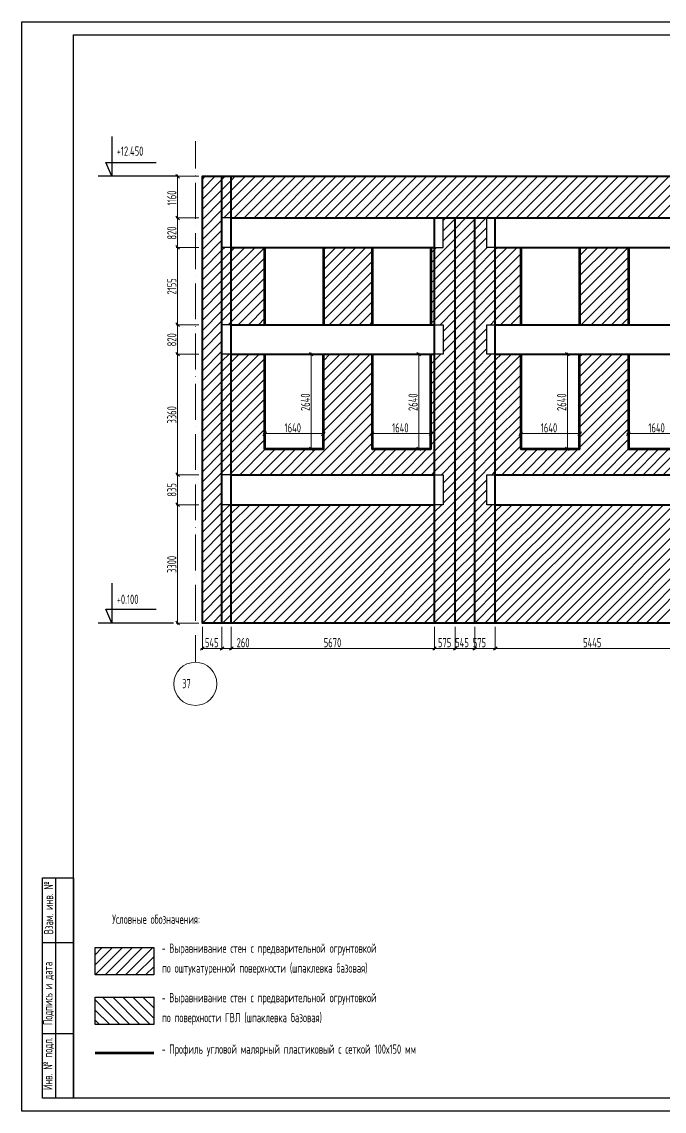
# Model space of a CAD drawing. Header units: millimetres. Extents: x 0 to 258, y 0 to 17.
# Drawn here: x 27.06 to 36.78, y 0.03 to 16.5 of the extents above; entities that cross this region are included whole.
import ezdxf

# ---------------------------------------------------------------- set-up
doc = ezdxf.new("R2010")
doc.units = ezdxf.units.MM
doc.layers.add('PDF _0', color=7, linetype='Continuous')
doc.layers.add('PDF _Текст', color=7, linetype='Continuous')
doc.layers.add('PDF _Оси-1', color=7, linetype='Continuous', true_color=0xaaaaaa)
doc.layers.add('PDF _Оси-3', color=7, linetype='Continuous', true_color=0x989898)
doc.styles.get("Standard").update_dxf_attribs({"font": 'ГОСТ тип А.ttf', "width": 0.8})

msp = doc.modelspace()

# ---------------------------------------------------------------- linework, layer by layer
at = {"layer": 'PDF _0', "lineweight": 25}
for points in [[(27.057, 16.504), (50.353, 16.504), (50.353, 0.032), (27.057, 0.032)], [(27.841, 16.308), (50.157, 16.308), (50.157, 0.228), (27.841, 0.228)], [(27.37, 3.562), (27.841, 3.562), (27.841, 0.228), (27.37, 0.228)], [(28.167, 2.505), (29.053, 2.505), (29.053, 2.092), (28.167, 2.092)], [(28.167, 1.756), (29.053, 1.756), (29.053, 1.343), (28.167, 1.343)]]:
    msp.add_lwpolyline(points, close=True, dxfattribs=at)
for points in [[(28.42, 14.771), (28.42, 14.168), (28.328, 14.378), (29.09, 14.378)], [(29.392, 14.168), (28.21, 14.168)], [(30.226, 13.539), (30.085, 13.539)], [(33.302, 13.094), (33.433, 13.094), (33.433, 13.539), (33.302, 13.539)], [(34.222, 13.094), (34.092, 13.094), (34.092, 13.539), (34.222, 13.539)], [(30.226, 13.094), (30.085, 13.094)], [(30.226, 11.924), (30.085, 11.924)], [(33.302, 11.924), (33.433, 11.924), (33.433, 11.479), (33.302, 11.479)], [(34.222, 11.479), (34.092, 11.479), (34.092, 11.924), (34.222, 11.924)], [(30.226, 11.479), (30.085, 11.479)], [(30.226, 9.656), (30.085, 9.656)], [(33.302, 9.656), (33.433, 9.656), (33.433, 9.203), (33.302, 9.203)], [(34.222, 9.203), (34.092, 9.203), (34.092, 9.656), (34.222, 9.656)], [(30.226, 9.203), (30.085, 9.203)], [(28.42, 8.015), (28.42, 7.413), (28.328, 7.623), (29.09, 7.623)], [(29.353, 7.413), (28.21, 7.413)], [(27.566, 3.562), (27.566, 0.228)], [(27.37, 2.581), (27.841, 2.581)], [(27.37, 1.209), (27.841, 1.209)]]:
    msp.add_lwpolyline(points, dxfattribs=at)
at = {"layer": 'PDF _0', "lineweight": 13}
for points in [[(29.441, 14.141), (29.386, 14.195)], [(29.735, 14.168), (29.392, 14.168)], [(29.413, 13.517), (29.413, 14.19)], [(29.413, 13.072), (29.413, 13.56)], [(29.413, 11.903), (29.413, 13.115)], [(29.413, 11.458), (29.413, 11.946)], [(29.413, 9.635), (29.413, 11.501)], [(31.463, 11.452), (31.408, 11.506)], [(31.566, 11.479), (31.414, 11.479)], [(31.435, 10.025), (31.435, 11.501)], [(33.09, 11.452), (33.036, 11.506)], [(33.194, 11.479), (33.042, 11.479)], [(33.063, 10.025), (33.063, 11.501)], [(35.339, 11.452), (35.285, 11.506)], [(35.443, 11.479), (35.291, 11.479)], [(35.312, 10.025), (35.312, 11.501)], [(30.758, 10.305), (30.703, 10.251)], [(30.709, 10.278), (31.642, 10.278)], [(30.73, 10.101), (30.73, 10.3)], [(31.593, 10.251), (31.647, 10.305)], [(31.62, 10.101), (31.62, 10.3)], [(32.385, 10.305), (32.331, 10.251)], [(32.337, 10.278), (33.27, 10.278)], [(32.358, 10.101), (32.358, 10.3)], [(33.221, 10.251), (33.275, 10.305)], [(33.248, 10.101), (33.248, 10.3)], [(34.634, 10.305), (34.58, 10.251)], [(34.586, 10.278), (35.519, 10.278)], [(34.607, 10.101), (34.607, 10.3)], [(35.47, 10.251), (35.524, 10.305)], [(35.497, 10.101), (35.497, 10.3)], [(36.262, 10.305), (36.208, 10.251)], [(36.213, 10.278), (37.147, 10.278)], [(36.235, 10.101), (36.235, 10.3)], [(31.408, 10.074), (31.463, 10.02)], [(33.036, 10.074), (33.09, 10.02)], [(35.285, 10.074), (35.339, 10.02)], [(31.566, 10.047), (31.414, 10.047)], [(33.194, 10.047), (33.042, 10.047)], [(35.443, 10.047), (35.291, 10.047)], [(29.413, 9.181), (29.413, 9.678)], [(29.413, 9.225), (29.413, 7.391)], [(29.386, 7.44), (29.441, 7.385)], [(29.735, 7.413), (29.392, 7.413)], [(29.789, 7.358), (29.789, 7.007)], [(29.816, 7.056), (29.762, 7.002)], [(29.767, 7.029), (30.106, 7.029)], [(30.063, 7.029), (30.226, 7.029), (30.542, 7.029)], [(30.204, 7.029), (33.324, 7.029)], [(33.281, 7.029), (33.636, 7.029)], [(33.593, 7.029), (33.932, 7.029)], [(33.888, 7.029), (34.244, 7.029)], [(34.2, 7.029), (37.198, 7.029)]]:
    msp.add_lwpolyline(points, dxfattribs=at)
at = {"layer": 'PDF _0', "color": 92, "lineweight": 30, "true_color": 0x00dd00}
for points in [[(29.789, 14.127), (29.83, 14.168)], [(29.789, 13.975), (29.982, 14.168)], [(29.789, 13.822), (30.085, 14.118), (30.135, 14.168)], [(29.789, 13.67), (30.085, 13.965), (30.226, 14.106), (30.287, 14.168)], [(29.789, 13.517), (30.085, 13.813), (30.226, 13.954), (30.44, 14.168)], [(29.789, 13.364), (30.085, 13.66), (30.226, 13.801), (30.593, 14.168)], [(30.116, 13.539), (30.226, 13.649), (30.745, 14.168)], [(30.268, 13.539), (30.898, 14.168)], [(30.421, 13.539), (31.05, 14.168)], [(30.574, 13.539), (31.203, 14.168)], [(30.726, 13.539), (31.356, 14.168)], [(30.879, 13.539), (31.508, 14.168)], [(31.031, 13.539), (31.661, 14.168)], [(31.184, 13.539), (31.814, 14.168)], [(31.337, 13.539), (31.966, 14.168)], [(31.489, 13.539), (32.119, 14.168)], [(31.642, 13.539), (32.271, 14.168)], [(31.795, 13.539), (32.424, 14.168)], [(31.947, 13.539), (32.577, 14.168)], [(32.1, 13.539), (32.729, 14.168)], [(32.252, 13.539), (32.882, 14.168)], [(32.405, 13.539), (33.034, 14.168)], [(32.558, 13.539), (33.187, 14.168)], [(32.71, 13.539), (33.34, 14.168)], [(32.863, 13.539), (33.492, 14.168)], [(33.015, 13.539), (33.645, 14.168)], [(33.168, 13.539), (33.797, 14.168)], [(33.248, 12.856), (33.302, 12.91), (33.614, 13.222), (33.91, 13.518), (33.931, 13.539), (34.56, 14.168)], [(33.248, 12.703), (33.302, 12.757), (33.614, 13.069), (33.91, 13.365), (34.084, 13.539), (34.713, 14.168)], [(33.321, 13.539), (33.95, 14.168)], [(33.433, 13.498), (33.473, 13.539), (34.103, 14.168)], [(33.433, 13.345), (33.614, 13.527), (33.626, 13.539), (34.255, 14.168)], [(33.433, 13.193), (33.614, 13.374), (33.778, 13.539), (34.408, 14.168)], [(34.236, 13.539), (34.866, 14.168)], [(34.389, 13.539), (35.018, 14.168)], [(34.542, 13.539), (35.171, 14.168)], [(34.694, 13.539), (35.324, 14.168)], [(34.847, 13.539), (35.476, 14.168)], [(34.999, 13.539), (35.629, 14.168)], [(35.152, 13.539), (35.781, 14.168)], [(35.305, 13.539), (35.934, 14.168)], [(35.457, 13.539), (36.087, 14.168)], [(35.61, 13.539), (36.239, 14.168)], [(35.762, 13.539), (36.392, 14.168)], [(35.915, 13.539), (36.544, 14.168)], [(36.068, 13.539), (36.697, 14.168)], [(36.22, 13.539), (36.85, 14.168)], [(36.373, 13.539), (37.002, 14.168)], [(36.525, 13.539), (37.155, 14.168)], [(36.678, 13.539), (37.307, 14.168)], [(29.789, 13.212), (30.085, 13.507)], [(29.789, 13.059), (30.085, 13.355)], [(33.248, 12.55), (33.302, 12.605), (33.614, 12.917), (33.91, 13.212), (34.092, 13.394)], [(29.789, 12.906), (30.085, 13.202)], [(33.248, 12.398), (33.302, 12.452), (33.614, 12.764), (33.91, 13.06), (34.092, 13.241)], [(29.789, 12.754), (30.085, 13.05), (30.129, 13.094)], [(29.789, 12.601), (30.085, 12.897), (30.226, 13.038), (30.281, 13.094)], [(29.789, 12.449), (30.085, 12.744), (30.226, 12.885), (30.434, 13.094)], [(29.789, 12.296), (30.085, 12.592), (30.226, 12.733), (30.587, 13.094)], [(29.789, 12.143), (30.085, 12.439), (30.226, 12.58), (30.73, 13.085)], [(31.62, 13.059), (31.655, 13.094)], [(31.62, 12.906), (31.807, 13.094)], [(31.62, 12.754), (31.96, 13.094)], [(31.62, 12.601), (32.113, 13.094)], [(31.62, 12.449), (32.265, 13.094)], [(31.62, 12.296), (32.358, 13.034)], [(33.248, 13.008), (33.302, 13.062), (33.334, 13.094)], [(33.248, 12.245), (33.302, 12.299), (33.614, 12.611), (33.91, 12.907), (34.097, 13.094)], [(33.248, 12.093), (33.302, 12.147), (33.614, 12.459), (33.91, 12.755), (34.222, 13.067), (34.249, 13.094)], [(33.248, 11.94), (33.302, 11.994), (33.614, 12.306), (33.91, 12.602), (34.222, 12.914), (34.402, 13.094)], [(33.385, 11.924), (33.614, 12.154), (33.91, 12.449), (34.222, 12.761), (34.554, 13.094)], [(35.497, 12.968), (35.623, 13.094)], [(35.497, 12.816), (35.775, 13.094)], [(35.497, 12.663), (35.928, 13.094)], [(35.497, 12.51), (36.08, 13.094)], [(35.497, 12.358), (36.233, 13.094)], [(29.789, 11.991), (30.085, 12.287), (30.226, 12.428), (30.73, 12.932)], [(31.62, 12.143), (32.358, 12.881)], [(33.433, 11.819), (33.614, 12.001), (33.91, 12.297), (34.222, 12.609), (34.607, 12.994)], [(35.497, 12.205), (36.235, 12.943)], [(29.789, 11.838), (30.085, 12.134), (30.226, 12.275), (30.73, 12.78)], [(31.62, 11.991), (32.358, 12.729)], [(33.433, 11.667), (33.614, 11.848), (33.91, 12.144), (34.222, 12.456), (34.607, 12.841)], [(33.433, 11.514), (33.614, 11.696), (33.91, 11.991), (34.222, 12.303), (34.607, 12.689)], [(35.497, 12.052), (36.235, 12.79)], [(29.789, 11.686), (30.085, 11.981), (30.226, 12.122), (30.73, 12.627)], [(31.706, 11.924), (32.358, 12.576)], [(33.248, 11.177), (33.302, 11.231), (33.614, 11.543), (33.91, 11.839), (34.222, 12.151), (34.607, 12.536)], [(35.522, 11.924), (36.235, 12.638)], [(30.18, 11.924), (30.226, 11.97), (30.73, 12.474)], [(31.859, 11.924), (32.358, 12.424)], [(34.148, 11.924), (34.222, 11.998), (34.607, 12.383)], [(35.674, 11.924), (36.235, 12.485)], [(30.333, 11.924), (30.73, 12.322)], [(32.012, 11.924), (32.358, 12.271)], [(34.301, 11.924), (34.607, 12.231)], [(35.827, 11.924), (36.235, 12.333)], [(30.485, 11.924), (30.73, 12.169)], [(32.164, 11.924), (32.358, 12.118)], [(34.453, 11.924), (34.607, 12.078)], [(35.979, 11.924), (36.235, 12.18)], [(36.132, 11.924), (36.235, 12.027)], [(30.638, 11.924), (30.73, 12.017)], [(32.317, 11.924), (32.358, 11.966)], [(33.248, 11.024), (33.302, 11.079), (33.614, 11.391), (33.91, 11.686), (34.092, 11.868)], [(34.606, 11.924), (34.607, 11.926)], [(29.789, 11.533), (30.085, 11.829)], [(33.248, 10.872), (33.302, 10.926), (33.614, 11.238), (33.91, 11.534), (34.092, 11.715)], [(29.789, 11.38), (30.085, 11.676)], [(33.248, 10.719), (33.302, 10.773), (33.614, 11.085), (33.91, 11.381), (34.092, 11.563)], [(29.789, 11.228), (30.085, 11.524)], [(29.789, 11.075), (30.085, 11.371), (30.193, 11.479)], [(29.789, 10.923), (30.085, 11.218), (30.226, 11.359), (30.346, 11.479)], [(29.789, 10.77), (30.085, 11.066), (30.226, 11.207), (30.498, 11.479)], [(29.789, 10.617), (30.085, 10.913), (30.226, 11.054), (30.651, 11.479)], [(29.789, 10.465), (30.085, 10.76), (30.226, 10.902), (30.73, 11.406)], [(31.62, 11.38), (31.719, 11.479)], [(31.62, 11.228), (31.872, 11.479)], [(31.62, 11.075), (32.024, 11.479)], [(31.62, 10.923), (32.177, 11.479)], [(31.62, 10.77), (32.33, 11.479)], [(33.248, 11.329), (33.302, 11.384), (33.398, 11.479)], [(33.248, 10.566), (33.302, 10.621), (33.614, 10.933), (33.91, 11.228), (34.161, 11.479)], [(33.248, 10.414), (33.302, 10.468), (33.614, 10.78), (33.91, 11.076), (34.222, 11.388), (34.314, 11.479)], [(33.248, 10.261), (33.302, 10.315), (33.614, 10.627), (33.91, 10.923), (34.222, 11.235), (34.466, 11.479)], [(33.248, 10.109), (33.302, 10.163), (33.614, 10.475), (33.91, 10.771), (34.222, 11.083), (34.607, 11.468)], [(35.497, 11.442), (35.535, 11.479)], [(35.497, 11.289), (35.687, 11.479)], [(35.497, 11.137), (35.84, 11.479)], [(35.497, 10.984), (35.992, 11.479)], [(35.497, 10.832), (36.145, 11.479)], [(35.497, 10.679), (36.235, 11.417)], [(29.789, 10.312), (30.085, 10.608), (30.226, 10.749), (30.73, 11.254)], [(31.62, 10.617), (32.358, 11.355)], [(31.62, 10.465), (32.358, 11.203)], [(32.948, 9.656), (33.302, 10.01), (33.614, 10.322), (33.91, 10.618), (34.222, 10.93), (34.607, 11.315)], [(35.497, 10.526), (36.235, 11.264)], [(36.764, 9.656), (37.177, 10.069), (37.48, 10.373), (37.629, 10.521), (37.779, 10.671), (38.083, 10.975), (38.465, 11.358)], [(29.789, 10.16), (30.085, 10.455), (30.226, 10.596), (30.73, 11.101)], [(31.62, 10.312), (32.358, 11.05)], [(33.101, 9.656), (33.302, 9.858), (33.614, 10.17), (33.91, 10.465), (34.222, 10.777), (34.607, 11.163)], [(35.497, 10.374), (36.235, 11.112)], [(29.789, 10.007), (30.085, 10.303), (30.226, 10.444), (30.73, 10.948)], [(31.62, 10.159), (32.358, 10.897)], [(33.254, 9.656), (33.302, 9.705), (33.614, 10.017), (33.91, 10.313), (34.222, 10.625), (34.607, 11.01)], [(35.497, 10.221), (36.235, 10.959)], [(29.789, 9.854), (30.085, 10.15), (30.226, 10.291), (30.73, 10.796)], [(31.27, 9.656), (32.358, 10.745)], [(33.406, 9.656), (33.614, 9.864), (33.91, 10.16), (34.222, 10.472), (34.607, 10.857)], [(35.497, 10.069), (36.235, 10.806)], [(29.789, 9.702), (30.085, 9.997), (30.226, 10.138), (30.73, 10.643)], [(31.422, 9.656), (32.358, 10.592)], [(33.433, 9.53), (33.614, 9.712), (33.91, 10.008), (34.222, 10.32), (34.607, 10.705)], [(33.433, 9.377), (33.614, 9.559), (33.91, 9.855), (34.222, 10.167), (34.607, 10.552)], [(35.237, 9.656), (36.235, 10.654)], [(29.789, 9.549), (30.085, 9.845), (30.226, 9.986), (30.73, 10.49)], [(31.575, 9.656), (32.358, 10.44)], [(33.433, 9.225), (33.614, 9.407), (33.91, 9.702), (34.222, 10.014), (34.607, 10.4)], [(35.39, 9.656), (36.235, 10.501)], [(29.789, 9.396), (30.085, 9.692), (30.226, 9.833), (30.73, 10.338)], [(31.727, 9.656), (32.358, 10.287)], [(31.773, 7.413), (33.302, 8.942), (33.614, 9.254), (33.91, 9.55), (34.222, 9.862), (34.607, 10.247)], [(35.543, 9.656), (36.235, 10.349)], [(35.588, 7.413), (37.177, 9.001), (37.48, 9.305), (37.629, 9.453), (37.779, 9.603), (38.083, 9.907), (38.465, 10.29)], [(30.201, 9.656), (30.226, 9.681), (30.73, 10.185)], [(31.88, 9.656), (32.358, 10.134)], [(34.169, 9.656), (34.222, 9.709), (34.607, 10.094)], [(35.695, 9.656), (36.235, 10.196)], [(30.354, 9.656), (30.745, 10.047)], [(30.507, 9.656), (30.897, 10.047)], [(30.659, 9.656), (31.05, 10.047)], [(30.812, 9.656), (31.202, 10.047)], [(30.964, 9.656), (31.355, 10.047)], [(31.117, 9.656), (31.508, 10.047)], [(32.033, 9.656), (32.423, 10.047)], [(32.185, 9.656), (32.576, 10.047)], [(32.338, 9.656), (32.729, 10.047)], [(32.49, 9.656), (32.881, 10.047)], [(32.643, 9.656), (33.034, 10.047)], [(32.796, 9.656), (33.186, 10.047)], [(34.322, 9.656), (34.712, 10.047)], [(34.474, 9.656), (34.865, 10.047)], [(34.627, 9.656), (35.018, 10.047)], [(34.78, 9.656), (35.17, 10.047)], [(34.932, 9.656), (35.323, 10.047)], [(35.085, 9.656), (35.476, 10.047)], [(35.848, 9.656), (36.239, 10.047)], [(36.001, 9.656), (36.391, 10.047)], [(36.153, 9.656), (36.544, 10.047)], [(36.306, 9.656), (36.696, 10.047)], [(36.458, 9.656), (36.849, 10.047)], [(36.611, 9.656), (37.002, 10.047)], [(31.926, 7.413), (33.302, 8.789), (33.614, 9.101), (33.91, 9.397), (34.092, 9.579)], [(35.741, 7.413), (37.177, 8.848), (37.48, 9.152), (37.629, 9.3), (37.779, 9.451), (37.952, 9.624)], [(29.789, 9.244), (30.085, 9.54)], [(32.078, 7.413), (33.302, 8.637), (33.614, 8.949), (33.91, 9.244), (34.092, 9.426)], [(35.893, 7.413), (37.177, 8.696), (37.48, 9), (37.629, 9.148), (37.779, 9.298), (37.952, 9.472)], [(29.789, 9.091), (30.085, 9.387)], [(29.789, 8.939), (30.085, 9.234)], [(32.231, 7.413), (33.302, 8.484), (33.614, 8.796), (33.91, 9.092), (34.092, 9.274)], [(36.046, 7.413), (37.177, 8.543), (37.48, 8.847), (37.629, 8.995), (37.779, 9.145), (37.952, 9.319)], [(29.789, 8.786), (30.085, 9.082), (30.206, 9.203)], [(29.789, 8.633), (30.085, 8.929), (30.226, 9.07), (30.359, 9.203)], [(29.789, 8.481), (30.085, 8.777), (30.226, 8.918), (30.511, 9.203)], [(29.789, 8.328), (30.085, 8.624), (30.226, 8.765), (30.664, 9.203)], [(29.789, 8.176), (30.085, 8.471), (30.226, 8.612), (30.817, 9.203)], [(29.789, 8.023), (30.085, 8.319), (30.226, 8.46), (30.969, 9.203)], [(29.789, 7.87), (30.085, 8.166), (30.226, 8.307), (31.122, 9.203)], [(29.789, 7.718), (30.085, 8.013), (30.226, 8.155), (31.274, 9.203)], [(29.789, 7.565), (30.085, 7.861), (30.226, 8.002), (31.427, 9.203)], [(29.789, 7.413), (30.085, 7.708), (30.226, 7.849), (31.58, 9.203)], [(29.942, 7.413), (30.085, 7.556), (30.226, 7.697), (31.732, 9.203)], [(30.094, 7.413), (30.226, 7.544), (31.885, 9.203)], [(30.247, 7.413), (32.037, 9.203)], [(30.399, 7.413), (32.19, 9.203)], [(30.552, 7.413), (32.343, 9.203)], [(30.705, 7.413), (32.495, 9.203)], [(30.857, 7.413), (32.648, 9.203)], [(31.01, 7.413), (32.8, 9.203)], [(31.162, 7.413), (32.953, 9.203)], [(31.315, 7.413), (33.106, 9.203)], [(31.468, 7.413), (33.258, 9.203)], [(31.62, 7.413), (33.302, 9.095), (33.411, 9.203)], [(32.383, 7.413), (33.302, 8.332), (33.614, 8.644), (33.91, 8.939), (34.174, 9.203)], [(32.536, 7.413), (33.302, 8.179), (33.614, 8.491), (33.91, 8.787), (34.222, 9.099), (34.327, 9.203)], [(32.689, 7.413), (33.302, 8.026), (33.614, 8.338), (33.91, 8.634), (34.222, 8.946), (34.479, 9.203)], [(32.841, 7.413), (33.302, 7.874), (33.614, 8.186), (33.91, 8.481), (34.222, 8.793), (34.632, 9.203)], [(32.994, 7.413), (33.302, 7.721), (33.614, 8.033), (33.91, 8.329), (34.222, 8.641), (34.784, 9.203)], [(33.146, 7.413), (33.302, 7.568), (33.614, 7.88), (33.91, 8.176), (34.222, 8.488), (34.937, 9.203)], [(33.299, 7.413), (33.302, 7.416), (33.614, 7.728), (33.91, 8.024), (34.222, 8.336), (35.09, 9.203)], [(33.452, 7.413), (33.614, 7.575), (33.91, 7.871), (34.222, 8.183), (35.242, 9.203)], [(33.604, 7.413), (33.614, 7.423), (33.91, 7.718), (34.222, 8.03), (35.395, 9.203)], [(33.757, 7.413), (33.91, 7.566), (34.222, 7.878), (35.547, 9.203)], [(33.909, 7.413), (33.91, 7.413), (34.222, 7.725), (35.7, 9.203)], [(34.062, 7.413), (34.222, 7.573), (35.853, 9.203)], [(34.215, 7.413), (34.222, 7.42), (36.005, 9.203)], [(34.367, 7.413), (36.158, 9.203)], [(34.52, 7.413), (36.31, 9.203)], [(34.672, 7.413), (36.463, 9.203)], [(34.825, 7.413), (36.616, 9.203)], [(34.978, 7.413), (36.768, 9.203)], [(35.13, 7.413), (36.921, 9.203)], [(35.283, 7.413), (37.074, 9.203)], [(35.436, 7.413), (37.177, 9.154), (37.226, 9.203)], [(36.199, 7.413), (37.177, 8.39), (37.48, 8.694), (37.629, 8.842), (37.779, 8.993), (37.989, 9.203)], [(36.351, 7.413), (37.177, 8.238), (37.48, 8.542), (37.629, 8.69), (37.779, 8.84), (38.083, 9.144), (38.142, 9.203)], [(36.504, 7.413), (37.177, 8.085), (37.48, 8.389), (37.629, 8.537), (37.779, 8.688), (38.083, 8.991), (38.294, 9.203)], [(36.656, 7.413), (37.177, 7.933), (37.48, 8.237), (37.629, 8.385), (37.779, 8.535), (38.083, 8.839), (38.447, 9.203)], [(28.167, 2.397), (28.275, 2.505)], [(28.167, 2.244), (28.428, 2.505)], [(28.167, 2.092), (28.58, 2.505)], [(28.32, 2.092), (28.733, 2.505)], [(28.473, 2.092), (28.885, 2.505)], [(28.625, 2.092), (29.038, 2.505)], [(28.778, 2.092), (29.053, 2.366)], [(28.93, 2.092), (29.053, 2.214)]]:
    msp.add_lwpolyline(points, dxfattribs=at)
at = {"layer": 'PDF _0', "lineweight": 40}
msp.add_lwpolyline([(44.879, 14.168), (44.879, 7.413), (29.789, 7.413), (29.789, 14.168)], close=True, dxfattribs=at)
for points in [[(30.085, 7.413), (30.085, 14.168)], [(30.226, 7.413), (30.226, 14.168)], [(30.226, 13.539), (44.453, 13.539)], [(33.302, 7.413), (33.302, 13.539)], [(33.614, 7.413), (33.614, 13.539)], [(33.91, 7.413), (33.91, 13.539)], [(34.222, 7.413), (34.222, 13.539)], [(30.226, 13.094), (33.302, 13.094)], [(34.222, 13.094), (37.177, 13.094)], [(30.226, 11.924), (33.302, 11.924)], [(34.222, 11.924), (37.177, 11.924)], [(30.226, 11.479), (33.302, 11.479)], [(34.222, 11.479), (37.177, 11.479)], [(30.226, 9.656), (33.302, 9.656)], [(34.222, 9.656), (37.177, 9.656)], [(30.226, 9.203), (33.302, 9.203)], [(34.222, 9.203), (37.177, 9.203)]]:
    msp.add_lwpolyline(points, dxfattribs=at)
at = {"layer": 'PDF _0', "lineweight": 13}
for points in [[(29.441, 13.511), (29.386, 13.566)], [(29.392, 13.539), (29.735, 13.539)], [(29.441, 13.066), (29.386, 13.121)], [(29.392, 13.094), (29.735, 13.094)], [(29.441, 11.897), (29.386, 11.951)], [(29.392, 11.924), (29.735, 11.924)], [(29.441, 11.452), (29.386, 11.506)], [(29.392, 11.479), (29.735, 11.479)], [(29.441, 9.629), (29.386, 9.683)], [(29.392, 9.656), (29.735, 9.656)], [(29.441, 9.176), (29.386, 9.23)], [(29.392, 9.203), (29.735, 9.203)], [(30.085, 7.007), (30.085, 7.358)], [(30.226, 7.007), (30.226, 7.358)], [(33.302, 7.007), (33.302, 7.358)], [(33.614, 7.007), (33.614, 7.358)], [(33.91, 7.007), (33.91, 7.358)], [(34.222, 7.007), (34.222, 7.358)], [(30.058, 7.002), (30.112, 7.056)], [(30.199, 7.002), (30.253, 7.056)], [(33.275, 7.002), (33.329, 7.056)], [(33.587, 7.002), (33.641, 7.056)], [(33.883, 7.002), (33.937, 7.056)], [(34.195, 7.002), (34.249, 7.056)]]:
    msp.add_lwpolyline(points, close=True, dxfattribs=at)
at = {"layer": 'PDF _0', "color": 1, "lineweight": 100}
for points in [[(30.73, 13.094), (30.73, 11.924)], [(31.62, 13.094), (31.62, 11.924)], [(32.358, 13.094), (32.358, 11.924)], [(33.248, 13.094), (33.248, 11.924)], [(34.607, 13.094), (34.607, 11.924)], [(35.497, 13.094), (35.497, 11.924)], [(36.235, 13.094), (36.235, 11.924)], [(30.73, 11.479), (30.73, 10.047), (31.62, 10.047), (31.62, 11.479)], [(32.358, 11.479), (32.358, 10.047), (33.248, 10.047), (33.248, 11.479)], [(34.607, 11.479), (34.607, 10.047), (35.497, 10.047), (35.497, 11.479)], [(36.235, 11.479), (36.235, 10.047), (37.125, 10.047), (37.125, 11.479)], [(29.053, 0.91), (28.167, 0.91)]]:
    msp.add_lwpolyline(points, dxfattribs=at)
at = {"layer": 'PDF _0', "color": 5, "lineweight": 30}
for points in [[(28.539, 1.343), (28.167, 1.715)], [(28.692, 1.343), (28.279, 1.756)], [(28.845, 1.343), (28.432, 1.756)], [(28.997, 1.343), (28.584, 1.756)], [(29.053, 1.44), (28.737, 1.756)], [(29.053, 1.593), (28.89, 1.756)], [(29.053, 1.746), (29.042, 1.756)], [(28.387, 1.343), (28.167, 1.562)], [(28.234, 1.343), (28.167, 1.41)]]:
    msp.add_lwpolyline(points, dxfattribs=at)
at = {"layer": 'PDF _Оси-1', "lineweight": 20}
msp.add_circle((29.683, 6.494), 0.326, dxfattribs=at)
at = {"layer": 'PDF _Оси-3', "lineweight": 9}
for points in [[(29.683, 14.697), (29.683, 14.285)], [(29.683, 14.068), (29.683, 13.526)], [(29.683, 13.309), (29.683, 12.766)], [(29.683, 12.549), (29.683, 12.006)], [(29.683, 11.789), (29.683, 11.247)], [(29.683, 11.03), (29.683, 10.487)], [(29.683, 10.27), (29.683, 9.728)], [(29.683, 9.51), (29.683, 8.968)], [(29.683, 8.751), (29.683, 8.208)], [(29.683, 7.991), (29.683, 7.449)], [(29.683, 7.232), (29.683, 6.82)]]:
    msp.add_lwpolyline(points, dxfattribs=at)
at = {"layer": 'PDF _Оси-3', "lineweight": 5}
for points in [[(29.683, 14.177), (29.685, 14.177), (29.685, 14.179), (29.683, 14.179)], [(29.683, 13.417), (29.685, 13.417), (29.685, 13.419), (29.683, 13.419)], [(29.683, 12.658), (29.685, 12.658), (29.685, 12.66), (29.683, 12.66)], [(29.683, 11.898), (29.685, 11.898), (29.685, 11.9), (29.683, 11.9)], [(29.683, 11.138), (29.685, 11.138), (29.685, 11.14), (29.683, 11.14)], [(29.683, 10.379), (29.685, 10.379), (29.685, 10.381), (29.683, 10.381)], [(29.683, 9.619), (29.685, 9.619), (29.685, 9.621), (29.683, 9.621)], [(29.683, 8.859), (29.685, 8.859), (29.685, 8.861), (29.683, 8.861)], [(29.683, 8.1), (29.685, 8.1), (29.685, 8.102), (29.683, 8.102)], [(29.683, 7.34), (29.685, 7.34), (29.685, 7.342), (29.683, 7.342)]]:
    msp.add_lwpolyline(points, close=True, dxfattribs=at)

# ---------------------------------------------------------------- texts
at = {"layer": 'PDF _Текст', "char_height": 0.14, "attachment_point": 4}
for s, insert in [('+12.450', (28.493, 14.549)), ('1640', (31.033, 10.365)), ('1640', (32.661, 10.365)), ('1640', (34.91, 10.365)), ('1640', (36.538, 10.365)), ('+0.100', (28.493, 7.772)), ('545', (29.828, 7.116)), ('260', (30.308, 7.116)), ('5670', (31.626, 7.117)), ('575 545 575', (33.354, 7.117)), ('5445', (35.55, 7.116)), ('Условные обозначения:', (28.425, 2.935)), ('‐ Выравнивание стен с предварительной огрунтовкой', (29.179, 2.478)), ('по оштукатуренной поверхности (шпаклевка базовая)', (29.179, 2.178)), ('‐ Выравнивание стен с предварительной огрунтовкой', (29.179, 1.73)), ('по поверхности ГВЛ (шпаклевка базовая)', (29.179, 1.429)), ('‐ Профиль угловой малярный пластиковый с сеткой 100х150 мм', (29.179, 0.952))]:
    msp.add_mtext(s, dxfattribs=dict(at, insert=insert))
at = {"layer": 'PDF _Текст', "char_height": 0.14, "attachment_point": 4, "rotation": 90}
for s, insert in [('1160', (29.327, 13.727)), ('820', (29.327, 13.211)), ('2155', (29.327, 12.38)), ('820', (29.327, 11.597)), ('2640', (31.349, 10.62)), ('2640', (32.977, 10.62)), ('2640', (35.226, 10.62)), ('3360', (29.327, 10.43)), ('835', (29.327, 9.324)), ('3300', (29.327, 8.17)), ('Взам. инв. №', (27.462, 2.706)), ('Подпись и дата', (27.462, 1.333)), ('Инв. № подл.', (27.462, 0.353))]:
    msp.add_mtext(s, dxfattribs=dict(at, insert=insert))
at = {"layer": 'PDF _Текст', "color": 253, "true_color": 0xaaaaaa, "insert": (29.483, 6.498), "char_height": 0.14, "attachment_point": 4}
msp.add_mtext('37', dxfattribs=at)

doc.saveas('drawing.dxf')
